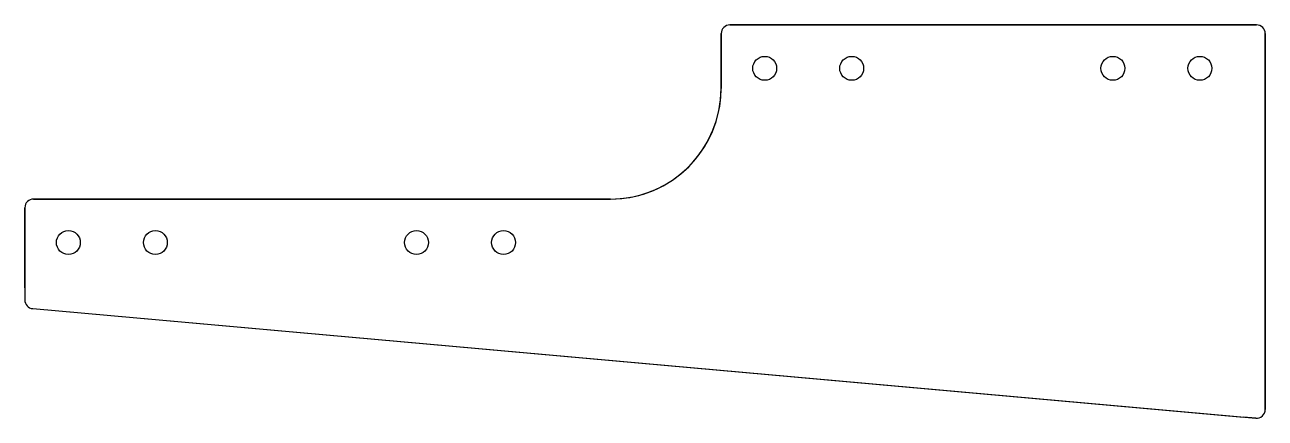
# Model space of a CAD drawing. Header units: inches. Extents: x 0 to 11.2, y -1.2 to 2.4.
import ezdxf

# ---------------------------------------------------------------- set-up
doc = ezdxf.new("R2010")
doc.units = ezdxf.units.IN
doc.header["$MEASUREMENT"] = 0

msp = doc.modelspace()

# ---------------------------------------------------------------- linework, layer by layer
for p, q in [((11.142, 2.362), (6.378, 2.362)), ((6.299, 2.283), (6.299, 1.787)), ((6.299, 1.787), (6.299, 2.283)), ((11.22, -1.115), (11.22, 2.283)), ((11.22, 2.283), (11.22, -1.115)), ((5.299, 0.787), (0.079, 0.787)), ((0, 0.709), (0, -0.125)), ((0, -0.016), (0, 0.709)), ((0, -0.016), (0, -0.125)), ((0.072, -0.203), (11.135, -1.193)), ((0.072, -0.203), (11.024, -1.183)), ((11.135, -1.193), (11.024, -1.183))]:
    msp.add_line(p, q)
for points in [[(6.378, 2.362), (7.874, 2.362), (9.449, 2.362), (11.142, 2.362)], [(0.079, 0.787), (1.575, 0.787), (3.15, 0.787), (4.724, 0.787), (5.299, 0.787)]]:
    msp.add_lwpolyline(points)
msp.add_lwpolyline([(5.299, 0.787, 0.35277), (6.276, 1.575, 0.05361), (6.299, 1.787)], format="xyb")
for centre in [(6.693, 1.969), (7.48, 1.969), (9.843, 1.969), (10.63, 1.969), (0.394, 0.394), (1.181, 0.394), (3.543, 0.394), (4.331, 0.394)]:
    msp.add_circle(centre, 0.108)
for centre, radius, start, end in [((6.378, 2.283), 0.0787, 90, 180), ((6.378, 2.283), 0.0787, 90, 180), ((11.142, 2.283), 0.0787, 0, 90), ((11.142, 2.283), 0.0787, 0, 90), ((5.299, 1.787), 1, 270, 0), ((0.079, 0.709), 0.0787, 90, 180), ((0.079, 0.709), 0.0787, 90, 180), ((0.079, -0.125), 0.0787, 180, 264.8872), ((0.079, -0.125), 0.0787, 180, 264.8872), ((11.142, -1.115), 0.0787, 264.8872, 0), ((11.142, -1.115), 0.0787, 264.8872, 0)]:
    msp.add_arc(centre, radius, start, end)

doc.saveas('drawing.dxf')
